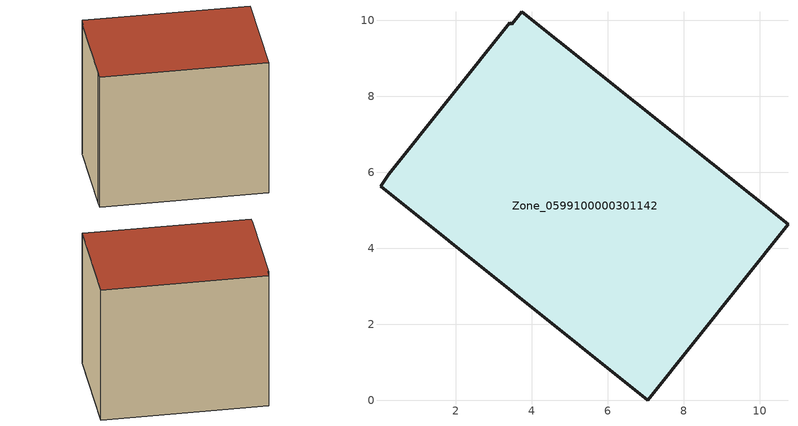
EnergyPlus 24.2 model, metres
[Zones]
Zone_0599100000301142
 floor ground (C_G): 0.02,5.63 0.23,5.95 3.42,9.94 3.48,9.9 3.74,10.23 10.75,4.63 7.06,0 z0.42
 wall outside (C_F): 0.23,5.95 0.02,5.63 7.06,0 10.75,4.63 3.74,10.23 3.48,9.9 3.42,9.94 0.23,5.95 z0.42:8.38
 roof outside (C_R): 3.48,9.9 3.42,9.94 0.23,5.95 0.02,5.63 7.06,0 10.75,4.63 3.74,10.23 z8.38
[BUILDING]
Pand.0599100000301142: North Axis=0; Terrain=City; Loads Convergence Tolerance Value=0.04; Temperature Convergence Tolerance Value=0.4; Solar Distribution=FullExterior; Maximum Number of Warmup Days=25; Minimum Number of Warmup Days=1
[Site:Location]
Rotterdam.The.Hague.AP_ZH_NLD Design_Conditions: Latitude=51.96; Longitude=4.45; Time Zone=1; Elevation=-4.5
[SITE:GROUNDTEMPERATURE:BUILDINGSURFACE]
18, 18, 18, 18, 18, 18, 18, 18, 18, 18, 18, 18
[MATERIAL] Thermal Absorptance=0.9; Solar Absorptance=0.7; Visible Absorptance=0.7
Name | Roughness | Thickness | Conductivity | Density | Specific Heat
G.TI.1975-1991 | MediumSmooth | 0.15 | 0.288461 | 540 | 1210
F.TI.1975-1991 | Rough | 0.3 | 0.230769 | 1920 | 840
R.TI.1975-1991 | MediumRough | 0.2 | 0.153846 | 1500 | 1000
[CONSTRUCTION]
C_G: G.TI.1975-1991
C_F: F.TI.1975-1991
C_R: R.TI.1975-1991
[ZONE]
Zone_0599100000301142: Type=1; Multiplier=1; Ceiling Height=Autocalculate; Volume=Autocalculate; Floor Area=autocalculate; Part of Total Floor Area=Yes
[ZONEINFILTRATION:DESIGNFLOWRATE]
Infil_Zone_0599100000301142: Zone or ZoneList or Space or SpaceList=Zone_0599100000301142; Schedule=AlwaysOn; Design Flow Rate Calculation Method=Flow/Area; Flow Rate per Floor Area=0.003; Constant Term Coefficient=1; Temperature Term Coefficient=0; Velocity Term Coefficient=0; Velocity Squared Term Coefficient=0
[HVACTEMPLATE:ZONE:IDEALLOADSAIRSYSTEM]
Zone_0599100000301142: Maximum Heating Supply Air Temperature=50; Minimum Cooling Supply Air Temperature=13; Maximum Heating Supply Air Humidity Ratio=0.0156; Minimum Cooling Supply Air Humidity Ratio=0.0077; Heating Limit=NoLimit; Cooling Limit=NoLimit; Dehumidification Control Type=ConstantSensibleHeatRatio; Cooling Sensible Heat Ratio=0.7; Dehumidification Setpoint=60; Humidification Control Type=None; Humidification Setpoint=30; Outdoor Air Method=None; Outdoor Air Flow Rate per Person=0.00944; Outdoor Air Flow Rate per Zone Floor Area=0; Outdoor Air Flow Rate per Zone=0; Demand Controlled Ventilation Type=None; Outdoor Air Economizer Type=NoEconomizer; Heat Recovery Type=None; Sensible Heat Recovery Effectiveness=0.7; Latent Heat Recovery Effectiveness=0.65
[ZONECONTROL:THERMOSTAT]
ThermostatControl_Zone_0599100000301142: Zone or ZoneList=Zone_0599100000301142; Control Type Schedule=DualSetpointControlType; Control 1=Thermostat_Zone_0599100000301142; Temperature Difference Between Cutout And Setpoint=0
[THERMOSTATSETPOINT:DUALSETPOINT]
Thermostat_Zone_0599100000301142: Heating Setpoint Temperature Schedule=HeatingSetpoint_Zone_0599100000301142; Cooling Setpoint Temperature Schedule=CoolingSetpoint_Zone_0599100000301142
[SCHEDULE:COMPACT]
HeatingSetpoint_Zone_0599100000301142: Through: 12/31, For: AllDays, Until: 24:00, 21
CoolingSetpoint_Zone_0599100000301142: Through: 12/31, For: AllDays, Until: 24:00, 24
DualSetpointControlType: Through: 12/31, For: AllDays, Until: 24:00, 4
AlwaysOn: Through: 12/31, For: AllDays, Until: 24:00, 1
